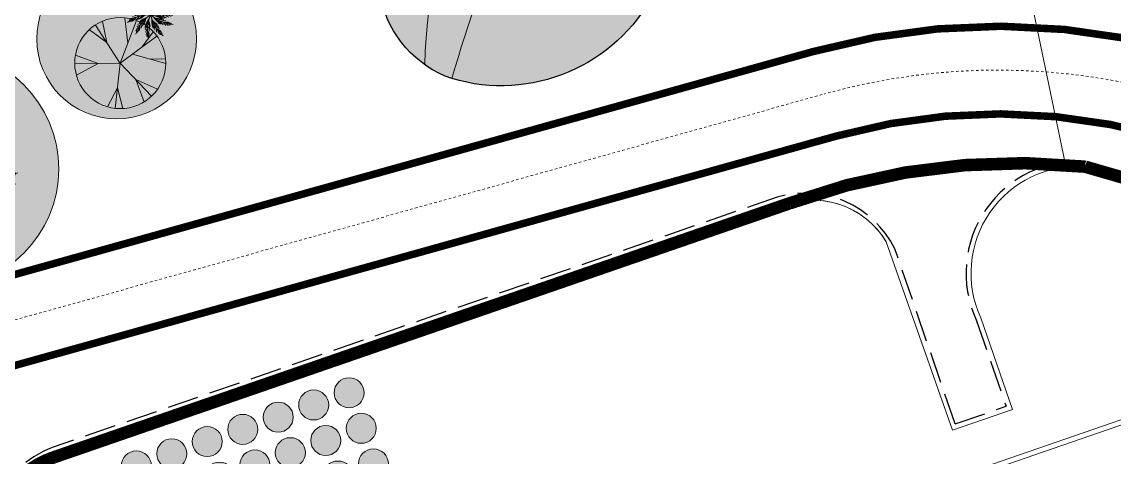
# Model space of a CAD drawing. Header units: millimetres. Extents: x 583747 to 596416, y 2304962 to 2309584.
# Drawn here: x 595599.4 to 595643.06, y 2307216.25 to 2307233.63 of the extents above; entities that cross this region are included whole.
import ezdxf

# ---------------------------------------------------------------- set-up
doc = ezdxf.new("R2010")
doc.units = ezdxf.units.MM
doc.set_wipeout_variables(frame=1)
for name, pattern in [('CONTINOUS', [0]), ('DASH', [0.35, 0.25, -0.1]), ('DASH2-1', [3, 2, -1])]:
    doc.linetypes.add(name, pattern=pattern)
for name, color, linetype in [('A-FLOR-STRS', 1, 'Continuous'), ('A-GLAZ', 135, 'Continuous'), ('AFP-KERB-LINE', 2, 'Continuous'), ('KT-Kich thuoc', 159, 'Continuous'), ('Xref_NT1+NT2_MBDV Cot vach_220729$0$ccu12-Thay', 7, 'Continuous')]:
    doc.layers.add(name, color=color, linetype=linetype)
doc.layers.add('A-TREES', color=7, linetype='Continuous', lineweight=5, true_color=0x4b833f)
for name, color, linetype, lineweight in [('AUDIT_I_220808132811-11', 7, 'Continuous', 9), ('bo dat CXCL', 95, 'Continuous', 18), ('D-building block', 8, 'Continuous', 13), ('duong chua chay', 1, 'Continuous', 15), ('Duong RG Thua', 7, 'Continuous', 0), ('KT-DV2', 7, 'Continuous', 15), ('KT-Ghi chu', 7, 'Continuous', 15), ('KT-NEN', 250, 'Continuous', 0), ('KT-TMB', 7, 'Continuous', 0), ('KT_lo dat', 1, 'Continuous', 40), ('Level 15', 7, 'Continuous', 0), ('đường pccc', 6, 'Continuous', 13)]:
    doc.layers.add(name, color=color, linetype=linetype, lineweight=lineweight)

# ---------------------------------------------------------------- blocks, each defined once
blk = doc.blocks.new('wwww1')
at = {"layer": 'Duong RG Thua', "color": 7, "lineweight": 0}
blk.add_line((595628.4475178872, 2307288.082119641), (595646.669842459, 2307200.515111031), dxfattribs=at)
blk = doc.blocks.new('NEN')
at = {"layer": 'Level 15', "color": 240, "linetype": 'DASH', "lineweight": 13, "ltscale": 5, "true_color": 0xed1f24, "const_width": 0.5, "flags": 128}
blk.add_lwpolyline([(595682.6342318146, 2307317.628542743), (595677.1080846218, 2307338.735591847), (595668.7019997244, 2307341.648000274), (595657.1986820591, 2307332.945061638), (595633.7332383548, 2307315.074860618), (595610.1012001, 2307298.024044828, 0.6850113018035724), (595643.3114555511, 2307173.379490599), (595664.0983812264, 2307171.16112911), (595705.7479175264, 2307172.44091587), (595712.0652831583, 2307180.508475818), (595682.6342318146, 2307317.628542743)], format="xyb", close=True, dxfattribs=at)
at = {"layer": 'Level 15', "color": 152, "linetype": 'DASH', "lineweight": 13, "ltscale": 5, "true_color": 0x2776bb, "const_width": 0.01, "flags": 128}
blk.add_lwpolyline([(595676.7959477246, 2307316.238442715), (595672.1154765871, 2307334.115442853), (595669.7661375185, 2307334.929404999), (595660.8263181637, 2307328.16590411), (595637.3067715189, 2307310.254500783), (595613.6242579552, 2307293.167266415, 0.6848770391189095), (595643.956996487, 2307179.344669219), (595664.3256569956, 2307177.170944603), (595702.755827632, 2307178.351808255), (595705.6093727332, 2307181.995913648)], format="xyb", close=True, dxfattribs=at)
blk = doc.blocks.new('p014')
for centre, radius, start, end in [((-0.1002984563216813, 2.837948208908905), 0.2454015507522421, 173.7791131581185, 233.0395476445508), ((4.412683401570163, 1.746537685637719), 4.745752700030372, 161.8705755670265, 201.5936322851244), ((-0.5875337241402434, 3.145792784648656), 0.565883779157175, 308.4321033836335, 338.3515154963578), ((2.543346768475729, 4.006688895475989), 4.745752700030372, 197.8705755670275, 237.5936322851262), ((-1.749247259640256, 2.23699437670971), 0.2454015507522421, 209.7791131581185, 269.0395476445495), ((-1.469019998796639, 2.254819208337423), 0.5845469321958937, 218.8789517493717, 257.5345528091631), ((0.7872450131488193, 6.509564098901045), 5.600359035970981, 242.1882950709186, 247.1385601171316), ((-2.324375373182349, 2.199656165288758), 0.565883779157175, 344.4321033836335, 14.35151549635747), ((-2.718513608344587, 1.785707489507679), 1.147504384321707, 353.4391002141185, 21.01266822071408), ((-4.389374896860772, 1.26993705909647), 2.984196019369443, 2.052642821318321, 14.83184805597066), ((-4.772047260398182, 0.7778759823988537), 3.647423505899304, 3.552940162314174, 15.11096059981825), ((-5.673243382361633, -0.2288830691689725), 4.915440826419774, 10.67551182253619, 20.63066144768712), ((4.510987828683895, 3.909600970059216), 5.600359035970981, 202.9482548701073, 211.3076687611722), ((4.562936602142187, 3.622073698864114), 5.600359035970981, 201.6825186296965, 211.401862224492), ((4.613258814874655, 3.409588492000957), 5.600359035970981, 200.5185801730793, 211.4981257708792), ((4.46677812724981, 4.340011774708728), 5.600359035970981, 204.5672565172818, 211.2106809353124), ((4.463120370560844, 4.80361697331432), 5.600359035970981, 206.1882950709169, 211.1385601171342), ((0.1368873331433207, 2.687655349403421), 0.5845469321958937, 182.8789517493702, 221.5345528091636), ((-2.804628611566635, 3.607410493753186), 2.984196019369443, 326.0526428213167, 338.8318480559709), ((-3.403443301056072, 3.43425389218153), 3.647423505899304, 327.5529401623149, 339.1109605998176), ((-1.149711181349574, 3.042569913135672), 1.147504384321707, 317.439100214118, 345.0126682207147), ((-4.724284402112829, 3.14947850013565), 4.915440826419774, 334.6755118225372, 344.6306614476869), ((-4.382723149611643, 2.519470254790498), 4.510989319669894, 337.0346771914438, 347.4268266371094), ((4.105608427502531, -2.380367225842534), 4.745752700030372, 110.1724596118627, 149.8955163299628), ((5.670574208935463, -1.33581303187497), 5.600359035970981, 149.9844026745317, 159.7037462693288), ((5.864014856237404, -1.116835127245004), 5.600359035970981, 151.2501389149451, 159.6095528060078), ((6.174380926572084, -0.8153706005674195), 5.600359035970981, 152.8691405621184, 159.5125649801499), ((6.535930787906352, -0.5251554094982538), 5.600359035970981, 154.4901791157559, 159.4404441619708), ((1.092614613834655, 4.436839576195389), 2.984196019369443, 274.3545268661562, 287.1337321008077), ((1.675078413011519, 2.788042285744829), 1.147504384321707, 265.7409842589545, 293.3145522655529), ((2.193997065847114, 1.558398631353924), 0.5845469321958937, 131.180835794208, 169.836436854002), ((2.1649313880053, 1.837683841692872), 0.2454015507522421, 122.0809972029555, 181.3414316893889), ((2.104523487024338, 2.410848193792404), 0.565883779157175, 256.7339874284717, 286.6533995411944), ((-0.3881319131100867, 4.729854364340618), 4.745752700030372, 234.9681246683424, 274.6911813864427), ((-3.094143954615859, 3.598394347199914), 4.745752700030372, 270.9681246683443, 310.6911813864419), ((-2.744513190685311, 0.7291482448335316), 0.2454015507522421, 246.8766622594334, 306.1370967458657), ((-3.180719537195124, 0.352464674335458), 0.565883779157175, 21.52965248495067, 51.44906459767597), ((-2.531752673191569, 0.9123912652688944), 0.5845469321958937, 255.9765008506857, 294.6321019104817), ((-3.245405004385205, -0.215438702069477), 1.147504384321707, 30.53664931543363, 58.11021732203207), ((-4.267000981070844, -1.634642085227881), 2.984196019369443, 39.15019192263563, 51.92939715728668), ((-3.298484683343787, 5.666937291180759), 5.600359035970981, 279.2858441722357, 284.2361092184501), ((-2.853843229484234, 5.535647014054916), 5.600359035970981, 277.6648056185987, 284.3082300366303), ((-4.275425798357666, -2.25793275856563), 3.647423505899304, 40.65048926363026, 52.20850970113278), ((-4.556319946307319, 1.327447639919527), 4.745752700030372, 304.0338805225612, 343.7569372406599), ((-2.429172010842372, 5.452807925955483), 5.600359035970981, 276.045803971423, 284.4052178624872), ((-4.386977842009074, -3.604511527042597), 4.915440826419774, 47.77306092385167, 57.72821054900337), ((1.062704499098004, 6.136649589986803), 5.600359035970981, 240.5672565172815, 247.2106809353131), ((1.351460022274765, 5.814425744973967), 5.600359035970981, 238.9482548701076, 247.3076687611722), ((-3.684878644607899, -3.460875892809092), 4.510989319669894, 50.13222629275963, 60.52437573842398), ((1.562491752479829, 5.612346019144354), 5.600359035970981, 237.6825186296947, 247.4018622244906), ((1.728098948699412, 5.470020530245648), 5.600359035970981, 236.5185801730786, 247.4981257708809), ((-5.026604969031638, -0.5378057792747981), 4.510989319669894, 13.03467719144405, 23.4268266371094), ((-4.652860444867954, -0.9343759256469113), 4.745752700030372, 331.631907914521, 11.3549646326183), ((2.035262767118624, -4.287175545580723), 4.745752700030372, 75.67216806150964, 115.3952247796078), ((-0.5491686371632909, -4.713871285663288), 4.745752700030372, 43.63190791452072, 83.3549646326182), ((5.535015120917862, -1.507003048773804), 5.600359035970981, 148.8204642179165, 159.8000098157167), ((-0.739263633575959, 5.000948095210347), 4.510989319669894, 285.3365612362818, 295.7287106819459), ((3.707952717063691, -4.377046632813347), 5.600359035970981, 114.3201726675643, 125.2997182653633), ((-0.4565622057257173, 5.659472491952442), 4.915440826419774, 282.9773958673737, 292.9325454925235), ((3.916633932067541, -4.312747031457754), 5.600359035970981, 115.4841111241804, 125.2034547189763), ((2.22334477345278, 4.540124512530042), 4.510989319669894, 250.8362696859284, 261.2284191315925), ((0.5855806924669906, 4.799439691472038), 3.647423505899304, 275.8548242071507, 287.4128446446538), ((4.200084247153299, -4.241849036969086), 5.600359035970981, 116.7498473645915, 125.1092612556554), ((2.829320695959623, 4.922704778298005), 4.915440826419774, 248.4771043170198, 258.4322539421696), ((4.626616811580362, -4.169199673976792), 5.600359035970981, 118.3688490117651, 125.0122734297958), ((3.201043398247165, 3.623651095512038), 3.647423505899304, 241.3545326567985, 252.9125530943018), ((5.088959390057667, -4.134812183735839), 5.600359035970981, 119.9898875654016, 124.9401526116153), ((3.413521382613382, 3.03763458791537), 2.984196019369443, 239.8542353157997, 252.6334405504539), ((2.959647391592981, 1.348908742011474), 1.147504384321707, 231.2406927086021, 258.8142607151984), ((2.690817355905381, 0.04160981026070942), 0.5845469321958937, 96.68054424385357, 135.3361453036479), ((2.825053709597157, 0.2882383643455952), 0.2454015507522421, 87.58070565260093, 146.841140139034), ((3.099916417922316, 0.7948121305344458), 0.565883779157175, 222.233695878116, 252.1531079908407), ((-2.780429697459667, -1.584430124187584), 0.565883779157175, 57.52965248494858, 87.44906459767572), ((-2.648940397598651, -1.023291056717959), 0.2454015507522421, 282.8766622594335, 342.1370967458674), ((-2.498956110327619, -2.081894770514069), 1.147504384321707, 66.53664931543476, 94.11021732203172), ((-2.491257798227245, -3.830533474860793), 2.984196019369443, 75.15019192263472, 87.92939715728676), ((-2.584521068211622, -0.7499868446322324), 0.5845469321958937, 291.9765008506872, 330.6321019104802), ((-5.999472329932821, 2.645847922840282), 5.600359035970981, 315.2858441722337, 320.236109218449), ((-2.131712552907416, -4.33973820538089), 3.647423505899304, 76.65048926363072, 88.20850970113332), ((-1.430460910817786, -5.49471195946461), 4.915440826419774, 83.77306092385116, 93.72821054900302), ((-5.562579348692921, 2.800985546585828), 5.600359035970981, 313.6648056185965, 320.3082300366285), ((-2.138961839081034, 5.418915995485413), 5.600359035970981, 274.780067731012, 284.499411325808), ((-1.921024911967123, 5.405285733928061), 5.600359035970981, 273.6161292743959, 284.5956748721948), ((-0.9468776358893507, -4.965824736493104), 4.510989319669894, 86.13222629276024, 96.52437573842624), ((-5.170321521491495, 2.983582795905647), 5.600359035970981, 312.0458039714251, 320.4052178624877), ((0.5812953369121061, -4.799960607208106), 3.647423505899304, 109.7162451178498, 121.2742655553527), ((-4.915615383694089, 3.126744907209748), 5.600359035970981, 310.7800677310109, 320.4994113258098), ((-4.731289039228784, 3.243817905659583), 5.600359035970981, 309.6161292743967, 320.5956748721963), ((1.79913078436347, -5.385276813276811), 4.915440826419774, 116.8388167780713, 126.7939664032219), ((1.91583381564287, -4.678201936829304), 4.510989319669894, 119.1979821469783, 129.5901315926458), ((-6.189912597239264, -0.6875980520810643), 5.600359035970981, 346.7305614728167, 353.3739858908483), ((-5.960808178122051, -0.3205570140473455), 5.600359035970981, 345.1115598256429, 353.4709737167063), ((-5.825462400798727, -0.06161275883885509), 5.600359035970981, 343.8458235852304, 353.5651671800269), ((-5.734863803582755, 0.1370683484976922), 5.600359035970981, 342.6818851286152, 353.6614307264144), ((4.089237922621706, -3.939062216702567), 4.915440826419774, 144.4368441700319, 154.3919937951805), ((3.865099014797025, -3.258374161561157), 4.510989319669894, 146.7960095389378, 157.1881589846032), ((-3.215030783160707, -3.490808753451532), 4.745752700030372, 7.631907914520547, 47.35496463261728), ((-5.145847340902733, -2.53529203878513), 5.600359035970981, 10.27991252057349, 21.25945811837376), ((-5.134095479747273, -2.753338322838232), 5.600359035970981, 11.44385097718995, 21.16319457198585), ((-5.134081604696185, -3.045520811280312), 5.600359035970981, 12.70958721760048, 21.0690011086647), ((-2.672870678596993, -5.075747522611728), 5.600359035970981, 46.27991252057421, 57.25945811837486), ((-2.535198833123076, -5.245243101296829), 5.600359035970981, 47.44385097719118, 57.1631945719844), ((0.8210517353998199, -5.677439971113671), 5.600359035970981, 82.27991252057426, 93.25945811837411), ((5.042155066529247, -0.3642318711873074), 4.510989319669894, 182.7960095389385, 193.1881589846034), ((-2.363447050286581, -5.481615544354824), 5.600359035970981, 48.70958721760015, 57.06900110866434), ((5.623585652283808, -0.7831745311804426), 4.915440826419774, 180.4368441700306, 190.3919937951813), ((1.032057599515056, -5.73364329431589), 5.600359035970981, 83.44385097718914, 93.16319457198456), ((4.293279259394708, 2.669034614194153), 4.510989319669894, 218.7960095389396, 229.1881589846048), ((4.55778996574891, -1.613715194073805), 3.647423505899304, 173.3142725098085, 184.8722929473127), ((-2.136564644445869, -5.85003423603569), 5.600359035970981, 50.32858886477299, 56.97201328280607), ((1.309943946721816, -5.823919452745486), 5.600359035970981, 84.70958721760226, 93.06900110866407), ((5.009914801419754, 2.671859206129376), 4.915440826419774, 216.4368441700297, 226.391993795181), ((1.71004674241054, -5.988618303202912), 5.600359035970981, 86.32858886477516, 92.97201328280725), ((4.635847531559406, 1.373478708827079), 3.647423505899304, 209.3142725098083, 220.8722929473124), ((2.120206311953311, -6.204748557611317), 5.600359035970981, 87.94962741841307, 92.89989246462586), ((4.505069352069086, 0.764004091812275), 2.984196019369443, 207.813975168812, 220.5931804034641), ((3.224437029324392, -0.4267005047565391), 1.147504384321707, 199.2004325616106, 226.7740005682097), ((2.303014650989397, -1.392247440823368), 0.5845469321958937, 64.64028409686603, 103.295885156658), ((2.54764367843002, -1.254400854808601), 0.2454015507522421, 55.5404455056109, 114.8008799920442), ((3.049383067999017, -0.9708094692315044), 0.565883779157175, 190.1934357311271, 220.1128478438524), ((-1.465658139565178, -2.844829404177815), 0.565883779157175, 90.59540833917066, 120.5148204518926), ((-0.9583533203951475, -3.108154820810086), 1.147504384321707, 99.60240516965143, 127.1759731762517), ((0.002157554472020706, -4.569392461172008), 2.984196019369443, 108.2159477768513, 120.9951530115055), ((-1.661622333097569, -2.30282892090144), 0.2454015507522421, 315.9424181136545, 15.20285260008646), ((-1.756751139986008, -2.038640441889839), 0.5845469321958937, 325.0422567049065, 3.697857764700044), ((-6.471405286281211, -1.055979682152469), 5.600359035970981, 348.3516000264535, 353.3018650726677), ((0.01901651857714626, -3.200132261793179), 0.565883779157175, 118.1934357311288, 148.1128478438525), ((0.5905895437978614, -3.198479555600436), 1.147504384321707, 127.2004325616118, 154.774000568209), ((2.118754060621214, -4.048485315504827), 2.984196019369443, 135.8139751688111, 148.5931804034639), ((2.738811546605532, -3.98452474100057), 3.647423505899304, 137.3142725098061, 148.8722929473122), ((-0.4057409147652322, -2.81058430346328), 0.2454015507522421, 343.5404455056124, 42.8008799920442), ((-0.6124353354401961, -2.620525210536066), 0.5845469321958937, 352.6402840968653, 31.29588515665892), ((-5.245886765714715, -3.933808778998539), 5.600359035970981, 15.94962741841079, 20.89989246462757), ((-5.16708095628529, -3.476935926053322), 5.600359035970981, 14.328588864775, 20.97201328280668), ((4.093748004519952, -2.029921031652869), 2.984196019369443, 171.8139751688118, 184.5931804034653), ((-1.93177675839577, -6.265973030914552), 5.600359035970981, 51.94962741841078, 56.89989246462738), ((2.357816090173614, -2.240484492639041), 1.147504384321707, 163.200432561613, 190.7740005682078), ((1.044835477686931, -2.480029887666213), 0.5845469321958937, 28.64028409686438, 67.29588515665742), ((1.896375235570233, -2.577783754868605), 0.565883779157175, 154.1934357311279, 184.1128478438515), ((1.323768708542204, -2.512298991575911), 0.2454015507522421, 19.54044550561216, 78.80087999204589)]:
    blk.add_arc(centre, radius, start, end)
blk = doc.blocks.new('Tree')
for p, q in [((487812.5491589903, 311435.622189641), (488148.1264930962, 312404.1957123876)), ((487974.1397559046, 311902.0154153705), (487959.6186299919, 312449.4555874467)), ((487818.7585520147, 311431.8140665293), (487178.271296501, 312231.0179972649)), ((487323.9620518087, 312328.5440708995), (487469.608952999, 311867.4923955798)), ((487974.1397559046, 311902.0154153705), (488379.603203833, 312288.4990506768)), ((487050.4925100802, 312107.0366401076), (487469.608952999, 311867.4923955798)), ((486823.3698589205, 311653.9503079057), (487333.2957089542, 311412.6646906734)), ((487812.5491589903, 311435.622189641), (486789.5399913191, 311386.6173636317)), ((486977.3624589442, 310842.8233063221), (487812.5491589903, 311435.622189641)), ((487812.5491589903, 311435.622189641), (487803.9767764806, 311435.5773043036)), ((487812.5491589903, 311435.622189641), (487812.5042736529, 311444.1945721507)), ((487812.5491589903, 311435.622189641), (487821.1215414404, 311435.6670749187)), ((487812.5491589903, 311435.622189641), (487812.594044268, 311427.0498071313)), ((487812.5491589903, 311435.622189641), (488815.2738754748, 311227.0700611472)), ((487812.5491589903, 311435.622189641), (488294.8941477536, 310532.1300956607)), ((487535.9686889647, 311239.3123333454), (487498.6340693234, 310462.4556865096)), ((488836.1503732799, 311401.1427559257), (488359.1722272633, 311321.9372298717)), ((488762.6964671611, 311056.9688814878), (488359.1722272633, 311321.9372298717)), ((487312.5729995965, 311080.7507180572), (486909.7755491136, 310951.9356693625)), ((488053.6695394515, 310983.9669960737), (488455.6363497971, 310662.9774998426)), ((488053.6695394515, 310983.9669960737), (488100.2619105576, 310471.6760370135)), ((487524.2228202223, 310836.3250343204), (487406.3617597221, 310519.2875810862))]:
    blk.add_line(p, q)
blk.add_circle((487812.5491589903, 311435.622189641), 1024.182225)
blk = doc.blocks.new('DV')
at = {"layer": 'bo dat CXCL'}
h = blk.add_hatch(dxfattribs=at)
h.set_pattern_fill('GRASS', color=256, scale=20, angle=6.295837926640892e-14)
h.set_pattern_definition([(90, (0.2958486080169678, -0.1027917861938477), (-359.2102448000003, 359.210244799994), [95.24999999999848, -623.1704895999903]), (44.99999999999993, (0.2958486080169678, -0.1027917861938477), (-359.2102448427657, 359.2102448427601), [95.24999999999865, -412.749999999994]), (135.0000000000001, (0.2958486080169678, -0.1027917861938477), (-359.2102448427657, -359.210244842761), [95.24999999999989, -412.7499999999994])])
edge = h.paths.add_edge_path()
edge.add_arc((556456.5630931854, 105290.8159575462), 6904.945392680535, 253.4779555376076, 332.2762891206477)
edge.add_arc((568453.4183295965, 98902.18699598312), 6687.140475939927, 57.794250008895574, 151.6406639765088, ccw=False)
edge.add_arc((574592.4828140736, 108115.7603130341), 4389.910716245214, 234.0845980028506, 292.5198882701728)
edge.add_arc((573846.2663185596, 110806.7588596344), 7169.646007445582, 289.7909913949911, 326.5127907373887)
edge.add_arc((574114.967271924, 110241.7164268494), 6641.642910131268, 329.3002824350894, 394.6778571906863)
edge.add_arc((572132.2128213644, 107977.8613271713), 9588.340744422294, 39.06583053127711, 90.65404989300193)
edge.add_arc((571265.1295515299, 110591.8602633476), 7014.751294188749, 83.79964663650588, 114.8629705143066)
edge.add_arc((561192.5510723591, 127010.9433774948), 12322.05826786857, 270.83516202443724, 305.31615017395063, ccw=False)
edge.add_arc((560638.1880034208, 109087.4244027138), 5650.640327087206, 82.53670899355009, 172.4988954499262)
edge.add_arc((548127.8663216829, 111095.8838849068), 7023.95209164481, 313.10569322632347, 349.57646992219026, ccw=False)
edge.add_arc((555917.5097298622, 102792.8326349258), 4361.103461722364, 133.2806290789622, 250.9337386028421)
h = blk.add_hatch(dxfattribs=at)
h.set_pattern_fill('GRASS', color=256, scale=20, angle=6.295837926640892e-14)
h.set_pattern_definition([(90, (0.2958486080169678, -0.1027917861938477), (-359.2102448000004, 359.2102447999939), [95.24999999999847, -623.1704895999903]), (44.99999999999993, (0.2958486080169678, -0.1027917861938477), (-359.2102448427657, 359.2102448427599), [95.24999999999861, -412.749999999994]), (135.0000000000001, (0.2958486080169678, -0.1027917861938477), (-359.2102448427657, -359.210244842761), [95.24999999999989, -412.7499999999994])])
edge = h.paths.add_edge_path()
edge.add_arc((534051.9961616993, 95061.64365911484), 4726.503831283008, 0, 360)
edge = h.paths.add_edge_path()
edge.add_arc((541090.807723999, 100258.2180771828), 3194.577710490301, 0, 360)
edge = h.paths.add_edge_path()
edge.add_arc((567627.4385381937, 62613.09641504288), 3194.577710490301, 0, 360)
edge = h.paths.add_edge_path()
edge.add_arc((576134.3669275045, 60043.25946092606), 4726.503831283008, 0, 360)
at = {"layer": 'A-FLOR-STRS', "elevation": 0.0001401063647030474}
blk.add_lwpolyline([(562568.8289234638, 102078.5772833824, -0.3580436341353829), (554492.9055275917, 98670.97306776047, -0.5637763909586657), (552927.6581585407, 105967.7359371185, 0.1604908091009883), (555035.9039059877, 109825.0889692307, -0.4140202745979693), (561372.1550655365, 114690.1941151619, 0.1515972602781361), (568315.7807692289, 116956.455889225)], format="xyb", dxfattribs=at)
at = {"layer": 'A-GLAZ'}
for p, q in [((579795.1893985271, 95160.53277349472, -0.0003901063917562954), (594853.9835244417, 90809.38971567154, -0.0003901063917562954)), ((538575.5237967968, 83556.9367814064, -0.0003901063917562954), (567974.8643567562, 93695.78746700287, -0.0003901063917562954))]:
    blk.add_line(p, q, dxfattribs=at)
blk.add_arc((577054.497833252, 68850.89645671844, -0.0003901063917562954), 26452.00093321101, 84.0529124876403, 110.0749677593949, dxfattribs=at)
at = {"layer": 'AFP-KERB-LINE', "elevation": 2.283388679820792e-10}
blk.add_lwpolyline([(602211.5198309422, 36466.02940273285), (602074.3389524221, 36461.69373893738), (581148.9884519577, 38676.26721811295, -0.7021517716078848), (549560.7854589224, 168774.0558552742)], format="xyb", dxfattribs=at)
at = {"layer": 'D-building block', "linetype": 'CONTINOUS', "ltscale": 10000}
for centre, radius in [((541090.807723999, 100258.2180752754, 0.0007362357548452875), 3194.577710490301), ((534051.9961616993, 95061.6436510086, -1.5319946836212e-05), 4726.503831283008)]:
    blk.add_circle(centre, radius, dxfattribs=at)
blk.add_open_spline([(553403.5519193411, 99229.23339509964, 0.0001401063647030474), (553591.041098237, 104985.2492127419, -0.02618886628547351), (556915.0772447586, 110789.7531428337, -0.07289313328711207), (568372.8959568739, 110213.8573350906, 0.02607844635671537), (568726.9132635593, 115446.7445859909, -0.01818937912578061), (570127.7363653183, 117513.7871952057, 0.0001396259681642539)], degree=3, knots=[0, 0, 0, 0, 11583.46783570557, 20547.60669137662, 26246.30385584079, 26246.30385584079, 26246.30385584079, 26246.30385584079], dxfattribs=at)
blk.add_spline([(554492.9055275917, 98670.97306776047, 0.0001401063647030474), (557277.6046347618, 104558.3494753838, -0.03938116043583678), (562557.8363224268, 106971.3147273064, 0.001181634453318159), (568876.7282048464, 108926.6488265991, -0.03937741760670942), (576591.7684465647, 116466.0084662437, 0.0001396259681642527)], degree=3, dxfattribs=at)
at = {"layer": 'A-TREES'}
for name, p, xscale, yscale, zscale, rotation in [('p014', (542454.1684616804, 101219.9258317947, 0.0007383390916214532), -304.9199999999864, 304.9199999999864, 304.9199999999859, 58.08847051086504), ('Tree', (1338375.944493175, 748655.5402488708, -0.002753419090118938), -1.776509766946553, 1.776509766946553, 1.776509766946549, 71.72236063323176), ('p014', (536164.2458441257, 94840.99937582016, -1.015246864883636e-05), -304.9199999999864, 304.9199999999864, 304.9199999999859, 58.08847051086504)]:
    blk.add_blockref(name, p, dxfattribs=dict(at, xscale=xscale, yscale=yscale, zscale=zscale, rotation=rotation))
blk = doc.blocks.new('NUT')
at = {"layer": 'KT-Ghi chu'}
h = blk.add_hatch(color=256, dxfattribs=at)
h.dxf.hatch_style = 1
edge = h.paths.add_edge_path()
edge.add_arc((596430.7679620686, 2307264.799277005), 0.6, 0, 360)
blk.add_circle((596430.7679620686, 2307264.799277005, 0.00274356419368506), 0.6, dxfattribs=at)
blk = doc.blocks.new('WWWWW11')
blk.add_wipeout([(596155.8301667003, 2307274.8857760117), (596155.6702399739, 2307275.964472756), (596156.0535661747, 2307277.593185272), (596157.0685744844, 2307278.8406669307), (596158.1264970418, 2307279.415748434), (596188.2381753044, 2307289.8054439076), (596189.8557307903, 2307290.29076116), (596191.8538060316, 2307290.739333414), (596193.8007053576, 2307291.0234775725), (596196.0002690505, 2307291.1689601047), (596198.4681956221, 2307291.1138871205), (596199.3899264081, 2307291.0500212642), (596214.6888124453, 2307286.621168676), (596215.5953061794, 2307286.225554941), (596216.420535978, 2307285.8426793404), (596216.8958392644, 2307284.929312158), (596217.2352143248, 2307284.208748694), (596222.7056417362, 2307268.3965802863), (596223.6894087516, 2307266.9590866347), (596225.198456345, 2307266.0024982695), (596226.569962042, 2307265.7257791674), (596256.216901707, 2307265.725779168), (596257.3213247266, 2307265.4027686245), (596258.5274268036, 2307264.46294115), (596259.0560470403, 2307263.6036765287), (596262.3650601882, 2307248.1126225004), (596262.4250080026, 2307246.6664696666), (596262.1737204889, 2307245.578730411), (596261.518043077, 2307244.282775156), (596260.2678490428, 2307243.0446371366), (596258.3547232595, 2307242.2257473785), (596257.4195995578, 2307242.12577948), (596212.2822824485, 2307242.1255984716), (596210.8028741601, 2307242.3465547203), (596209.2667103305, 2307243.115288704), (596207.9721401545, 2307244.4993054927), (596207.4174015898, 2307245.6945274584), (596202.9116649712, 2307258.7150586736), (596200.6062172921, 2307261.5454319566), (596198.0761657038, 2307263.450449347), (596195.3439872233, 2307264.6924725254), (596191.6427042055, 2307265.3911057585), (596188.2782594147, 2307265.1661956045), (596187.4021083729, 2307264.9719926496), (596169.8241951542, 2307258.907258306), (596167.7571998582, 2307258.8078015647), (596166.090227211, 2307259.3276334633), (596164.5228701563, 2307260.2610702226), (596164.108192552, 2307260.7844578014), (596156.0059679959, 2307274.43423958)]).translate(0, 0, -0.04164644143770193)
blk.add_lwpolyline([(596223.3777456854, 2307263.825779158), (596223.3879205588, 2307265.499266348, 0.08515873318755567), (596223.0975404705, 2307267.263671124), (596221.3629058097, 2307272.278214064), (596217.2352163933, 2307284.20874821, 0.2604672854680671), (596214.4442204591, 2307286.683303974), (596199.3854263324, 2307291.034447032, 0.5713168116588397), (596195.2196677633, 2307284.994312985), (596196.4796586216, 2307281.342195108), (596194.0818881912, 2307280.514369396), (596191.4385942471, 2307288.033330794, 0.3383369275737885), (596187.5651636737, 2307289.569521039), (596158.1294144987, 2307279.414420493, 0.4594566638934902), (596156.0893145709, 2307274.265001151), (596164.858022892, 2307259.938644132, 0.2796886410766748), (596169.8241951542, 2307258.907258306)], format="xyb")
at = {"elevation": -0.04395304454337}
blk.add_lwpolyline([(596183.3456685548, 2307279.129364069), (596184.6514920889, 2307275.348362498), (596205.9441310329, 2307282.696774501), (596208.5871396262, 2307275.040110362), (596186.3023357757, 2307267.349302596), (596186.791900121, 2307265.931295359), (596181.0731351703, 2307263.95690246), (596177.9401519741, 2307273.031486607), (596178.1292020549, 2307273.096755793), (596176.8234407726, 2307276.877577057), (596183.3454344781, 2307279.130041836)], dxfattribs=at)
blk.add_lwpolyline([(596183.2216800159, 2307278.875709704), (596184.5277230843, 2307275.094072473), (596205.8203326679, 2307282.442474344), (596208.3328222778, 2307275.163917193), (596186.0480087107, 2307267.473106074), (596186.5375808529, 2307266.055076253), (596181.1969160647, 2307264.211221728), (596178.1944712423, 2307272.907705712), (596178.3835409731, 2307272.972981683), (596177.0777729049, 2307276.753822595)], close=True, dxfattribs=at)
at = {"layer": 'A-GLAZ', "const_width": 0.5, "elevation": -0.04395343454104331}
blk.add_lwpolyline([(596187.5650992795, 2307289.569702047, -0.1140331020743413), (596199.3854243202, 2307291.034447354), (596214.444218447, 2307286.683304296, -0.2604672854682765), (596217.2352143812, 2307284.208748532), (596222.7056417364, 2307268.396580286, 0.2908633368540378), (596226.5699620475, 2307265.725779167), (596256.2169017089, 2307265.725779167, -0.2655275921417467), (596259.0560470403, 2307263.603676529), (596262.4205578448, 2307247.997374107, -0.4513714951595503), (596257.4195995578, 2307242.12577948), (596212.2822180542, 2307242.12577948, -0.3267809868965265), (596207.4174015917, 2307245.694527453), (596202.9116649712, 2307258.715058674, 0.3277017669590758), (596187.4020970531, 2307264.971989761), (596169.7469901706, 2307258.880825144, -0.1330764012900887), (596166.9363160909, 2307258.998201977), (596165.764129322, 2307259.45460229, -0.183720991931343), (596163.977444376, 2307261.007206338), (596159.5069491676, 2307268.509531339, -0.02215701127767281), (596156.0892501767, 2307274.26518216, -0.4620918624571376), (596158.1657587194, 2307279.430851362), (596187.5650992795, 2307289.569702047)], format="xyb", dxfattribs=at)
at = {"layer": 'AUDIT_I_220808132811-11'}
for points, elevation in [([(596156.086397114, 2307274.266329092, -0.4594566638934902), (596158.1264970418, 2307279.415748434), (596187.5622462168, 2307289.570848979)], -0.04164644143770161), ([(596156.0892521887, 2307274.265181838, -0.4594566638934902), (596158.1293521165, 2307279.41460118), (596187.5651012915, 2307289.569701725)], -0.04395304454337), ([(596191.4385318649, 2307288.033511481, 0.3705775420195172), (596187.1936812231, 2307289.441564741)], -0.04395304454337)]:
    blk.add_lwpolyline(points, format="xyb", dxfattribs=dict(at, elevation=elevation))
at = {"layer": 'Xref_NT1+NT2_MBDV Cot vach_220729$0$ccu12-Thay', "linetype": 'DASH', "ltscale": 5}
blk.add_line((596194.192713484, 2307280.764215764, -0.04164644143773511), (596196.2253807926, 2307281.465990312, -0.04164644143773511), dxfattribs=at)
at = {"layer": 'Xref_NT1+NT2_MBDV Cot vach_220729$0$ccu12-Thay', "linetype": 'DASH', "ltscale": 5, "elevation": -0.04395304454337}
for points in [[(596223.577749382, 2307263.825779158), (596223.5879168622, 2307265.498050362, 0.08515873318755561), (596223.2865513514, 2307267.329053744), (596221.5519166368, 2307272.343596838), (596217.4241359956, 2307284.274394658, 0.2600451643030329), (596214.493521683, 2307286.877240199), (596199.4209114653, 2307291.232375329, 0.5721348877565147), (596195.0338991617, 2307284.919532325), (596196.2253807926, 2307281.465990312)], [(596194.192713484, 2307280.764215764), (596191.7784914216, 2307287.756931975, 0.3643585262583712), (596187.0704544771, 2307289.811796419), (596158.1347425734, 2307279.829564274, 0.4519047578513394), (596155.9183339545, 2307274.176456671), (596164.0315595573, 2307260.562627521, 0.3106788684848847), (596170.194570505, 2307258.591374772), (596192.7173894419, 2307266.382715269, 0.2299220823866625), (596193.0022534548, 2307266.797481661), (596193.2231749404, 2307267.814160408, -0.2789899883790971), (596193.6820200667, 2307268.315781746), (596198.1023278415, 2307269.836382226, -0.4143403845293878), (596198.7549219022, 2307269.519287246), (596207.0841382599, 2307245.428574235, 0.3197537419032749), (596212.2822200663, 2307241.725779158), (596257.4196015699, 2307241.725779158, 0.4808685683322463), (596262.5601473156, 2307248.156679427), (596261.9514993189, 2307250.85181436), (596261.9062336206, 2307251.052254967), (596260.1308019955, 2307259.571878417)]]:
    blk.add_lwpolyline(points, format="xyb", dxfattribs=at)
at = {"layer": 'KT-Kich thuoc', "rotation": 328.4238436270281}
for p in [(-1120112.525100414, 653929.3755839956, 0.05774693339848668), (-1120113.94314343, 653928.8884848366, 0.01429104393386861), (-1120115.361186446, 653928.4013856775, -0.02916484553074945), (-1120116.779229461, 653927.9142865185, -0.07262073499536753), (-1120112.039857213, 653927.9563826465, 0.07791043259587727), (-1120118.197272477, 653927.4271873597, -0.1160766244599856), (-1120113.457900229, 653927.4692834874, 0.0344545431312592), (-1120119.615315493, 653926.9400882006, -0.1595325139246036), (-1120114.875943245, 653926.9821843284, -0.009001346333358876), (-1120121.033358509, 653926.4529890416, -0.2029884033892216), (-1120116.293986261, 653926.4950851693, -0.05245723579797695), (-1120111.554614012, 653926.5371812973, 0.09807393179326784), (-1120117.712029276, 653926.0079860105, -0.09591312526259499), (-1120112.972657028, 653926.0500821383, 0.05461804232864977)]:
    blk.add_blockref('NUT', p, dxfattribs=at)
blk = doc.blocks.new('duong pccc')
at = {"layer": 'đường pccc', "linetype": 'DASH2-1', "const_width": 299.9999999999993}
for points in [[(11374827.83711672, 1063499.664291382), (11417028.96083677, 1075271.778647423, -0.1390431333236099), (11432033.48325431, 1075207.59670496), (11447509.55685103, 1070747.460819244, -0.1940328060397587), (11453106.01343894, 1066368.990432739), (11457033.79509151, 1059565.873049259, 0.3255021897405656), (11463489.78132796, 1056699.629045963), (11488340.30408001, 1062036.524141788, -0.4139910671057446), (11497840.46278203, 1055900.585560799), (11504261.70173061, 1026111.221026897, -0.4307665012128918), (11493163.92647588, 1009930.762800694), (11492438.73455083, 1009816.614247799), (11450039.98715174, 1008476.582708359), (11437561.67912209, 1009797.188072205, -0.2908611709204154), (11429583.8405838, 1016137.72221899), (11425728.60768545, 1027278.448958397, 0.6264305202124993), (11410539.49903488, 1029085.156827927), (11408439.28499496, 1025808.047441006, -0.421465969830884), (11395118.95253551, 1023064.645175457, -0.1317797562646399), (11369781.01860023, 1052299.261765957, -0.4679814154958045)], [(11375768.26712024, 1060128.375011444), (11417969.39084041, 1071900.489367485, -0.1390431333238295), (11431064.24676824, 1071844.476037502), (11446540.32036495, 1067384.340148449, -0.1940328060412251), (11450074.92452586, 1064618.990430832), (11454002.70617843, 1057815.873048782, 0.3255021897402132), (11464224.6843878, 1053277.653373718), (11489075.20713878, 1058614.548470497, -0.4139910671087842), (11494419.04640877, 1055163.08301878), (11500840.28535724, 1025373.718482971, -0.4307665012046793), (11492619.71108186, 1013388.193869114), (11492110.07229733, 1013307.974375725), (11450169.48981833, 1011982.423345566), (11437930.03429747, 1013277.750449657, -0.2908611709188513), (11432891.39943016, 1017282.298331738), (11429036.16653252, 1028423.02506876, 0.6264305202101447), (11407592.7190249, 1030973.671474934), (11405492.50493956, 1027696.562017441, -0.4214659698329685), (11397079.66418576, 1025963.888149738, -0.1317797562657289), (11372929.43170464, 1053828.148591042, -0.4679814155088665)]]:
    blk.add_lwpolyline(points, format="xyb", close=True, dxfattribs=at)
at = {"layer": 'đường pccc', "linetype": 'DASH2-1'}
blk.add_lwpolyline([(11375298.05211854, 1061814.01965332), (11417499.17583871, 1073586.134009361, -0.1390431333231135), (11431548.86501122, 1073526.036370277), (11447024.93860793, 1069065.900482655, -0.1940328060506822), (11451590.46898234, 1065493.990430832), (11455518.25063503, 1058690.873048782, 0.3255021897361802), (11463857.23285794, 1054988.641209602), (11488707.75560939, 1060325.536307812, -0.4139910671036002), (11496129.7545954, 1055531.834289551), (11502550.99354398, 1025742.469754219, -0.4307665012023468), (11492891.81877899, 1011659.478334427), (11492274.40342414, 1011562.294312), (11450104.7384851, 1010229.50302887), (11437745.85670984, 1011537.4692626, -0.2908611709156936), (11431237.62000692, 1016710.010275364), (11427382.38710904, 1027850.73701334, 0.626430520211121), (11409066.10902989, 1030029.414153099), (11406965.89496732, 1026752.304729939, -0.4214659698291359), (11396099.30836058, 1024514.266664505, -0.131779756265669), (11371355.22515249, 1053063.705180168, -0.4679814155184826)], format="xyb", close=True, dxfattribs=at)

msp = doc.modelspace()

# ---------------------------------------------------------------- block references
at = {"layer": 'KT-DV2', "xscale": 0.001, "yscale": 0.001, "zscale": 0.001}
msp.add_blockref('DV', (595062.100165903, 2307132.691920528), dxfattribs=at)

# ---------------------------------------------------------------- next in the draw order: block references
at = {"layer": 'KT-NEN', "lineweight": 0}
msp.add_blockref('wwww1', (0.167280342313461, -0.04470699140802026, -0.002306602981161601), dxfattribs=at)

# ---------------------------------------------------------------- next in the draw order: block references
at = {"layer": 'duong chua chay', "xscale": 0.001, "yscale": 0.001, "zscale": 0.001}
msp.add_blockref('duong pccc', (584214.0044228953, 2306157.171396079), dxfattribs=at)
at = {"layer": 'KT_lo dat'}
msp.add_blockref('NEN', (-5.820766091346741e-10, 9.313225746154785e-10), dxfattribs=at)

# ---------------------------------------------------------------- next in the draw order: block references
at = {"layer": 'KT-TMB'}
msp.add_blockref('WWWWW11', (-557.4817752238596, -63.18783077551052, 0.04164644143770161), dxfattribs=at)

doc.saveas('drawing.dxf')
